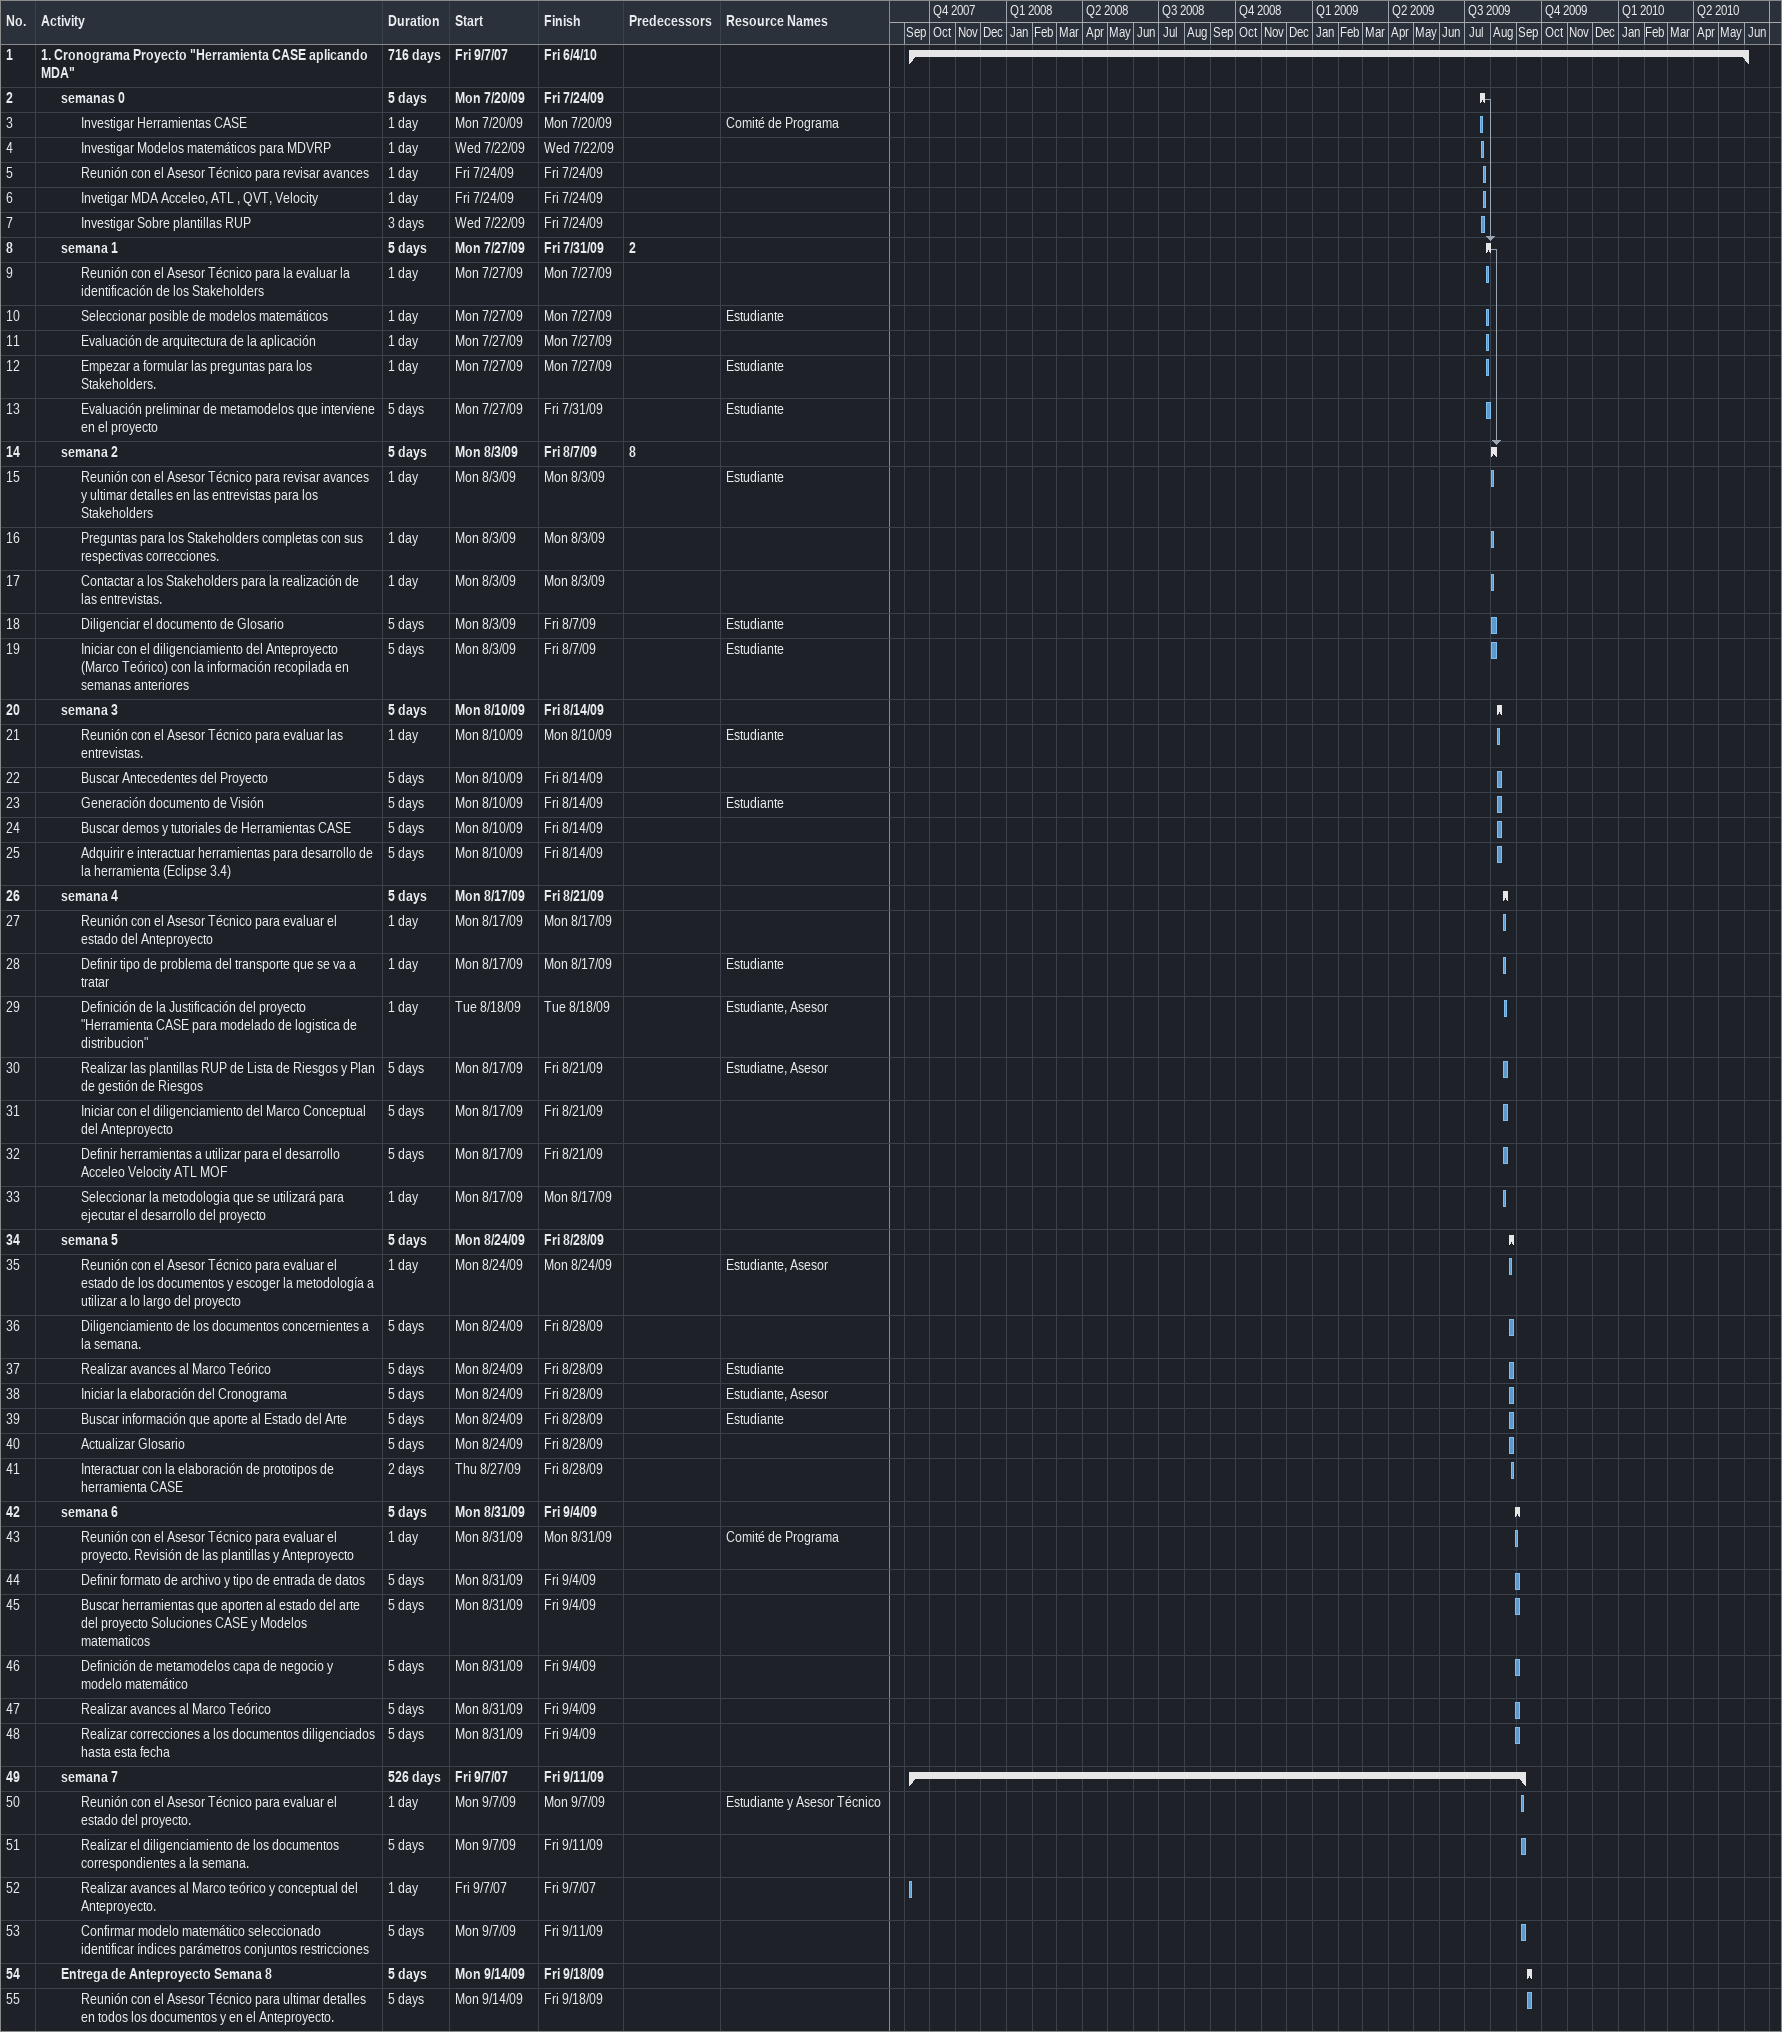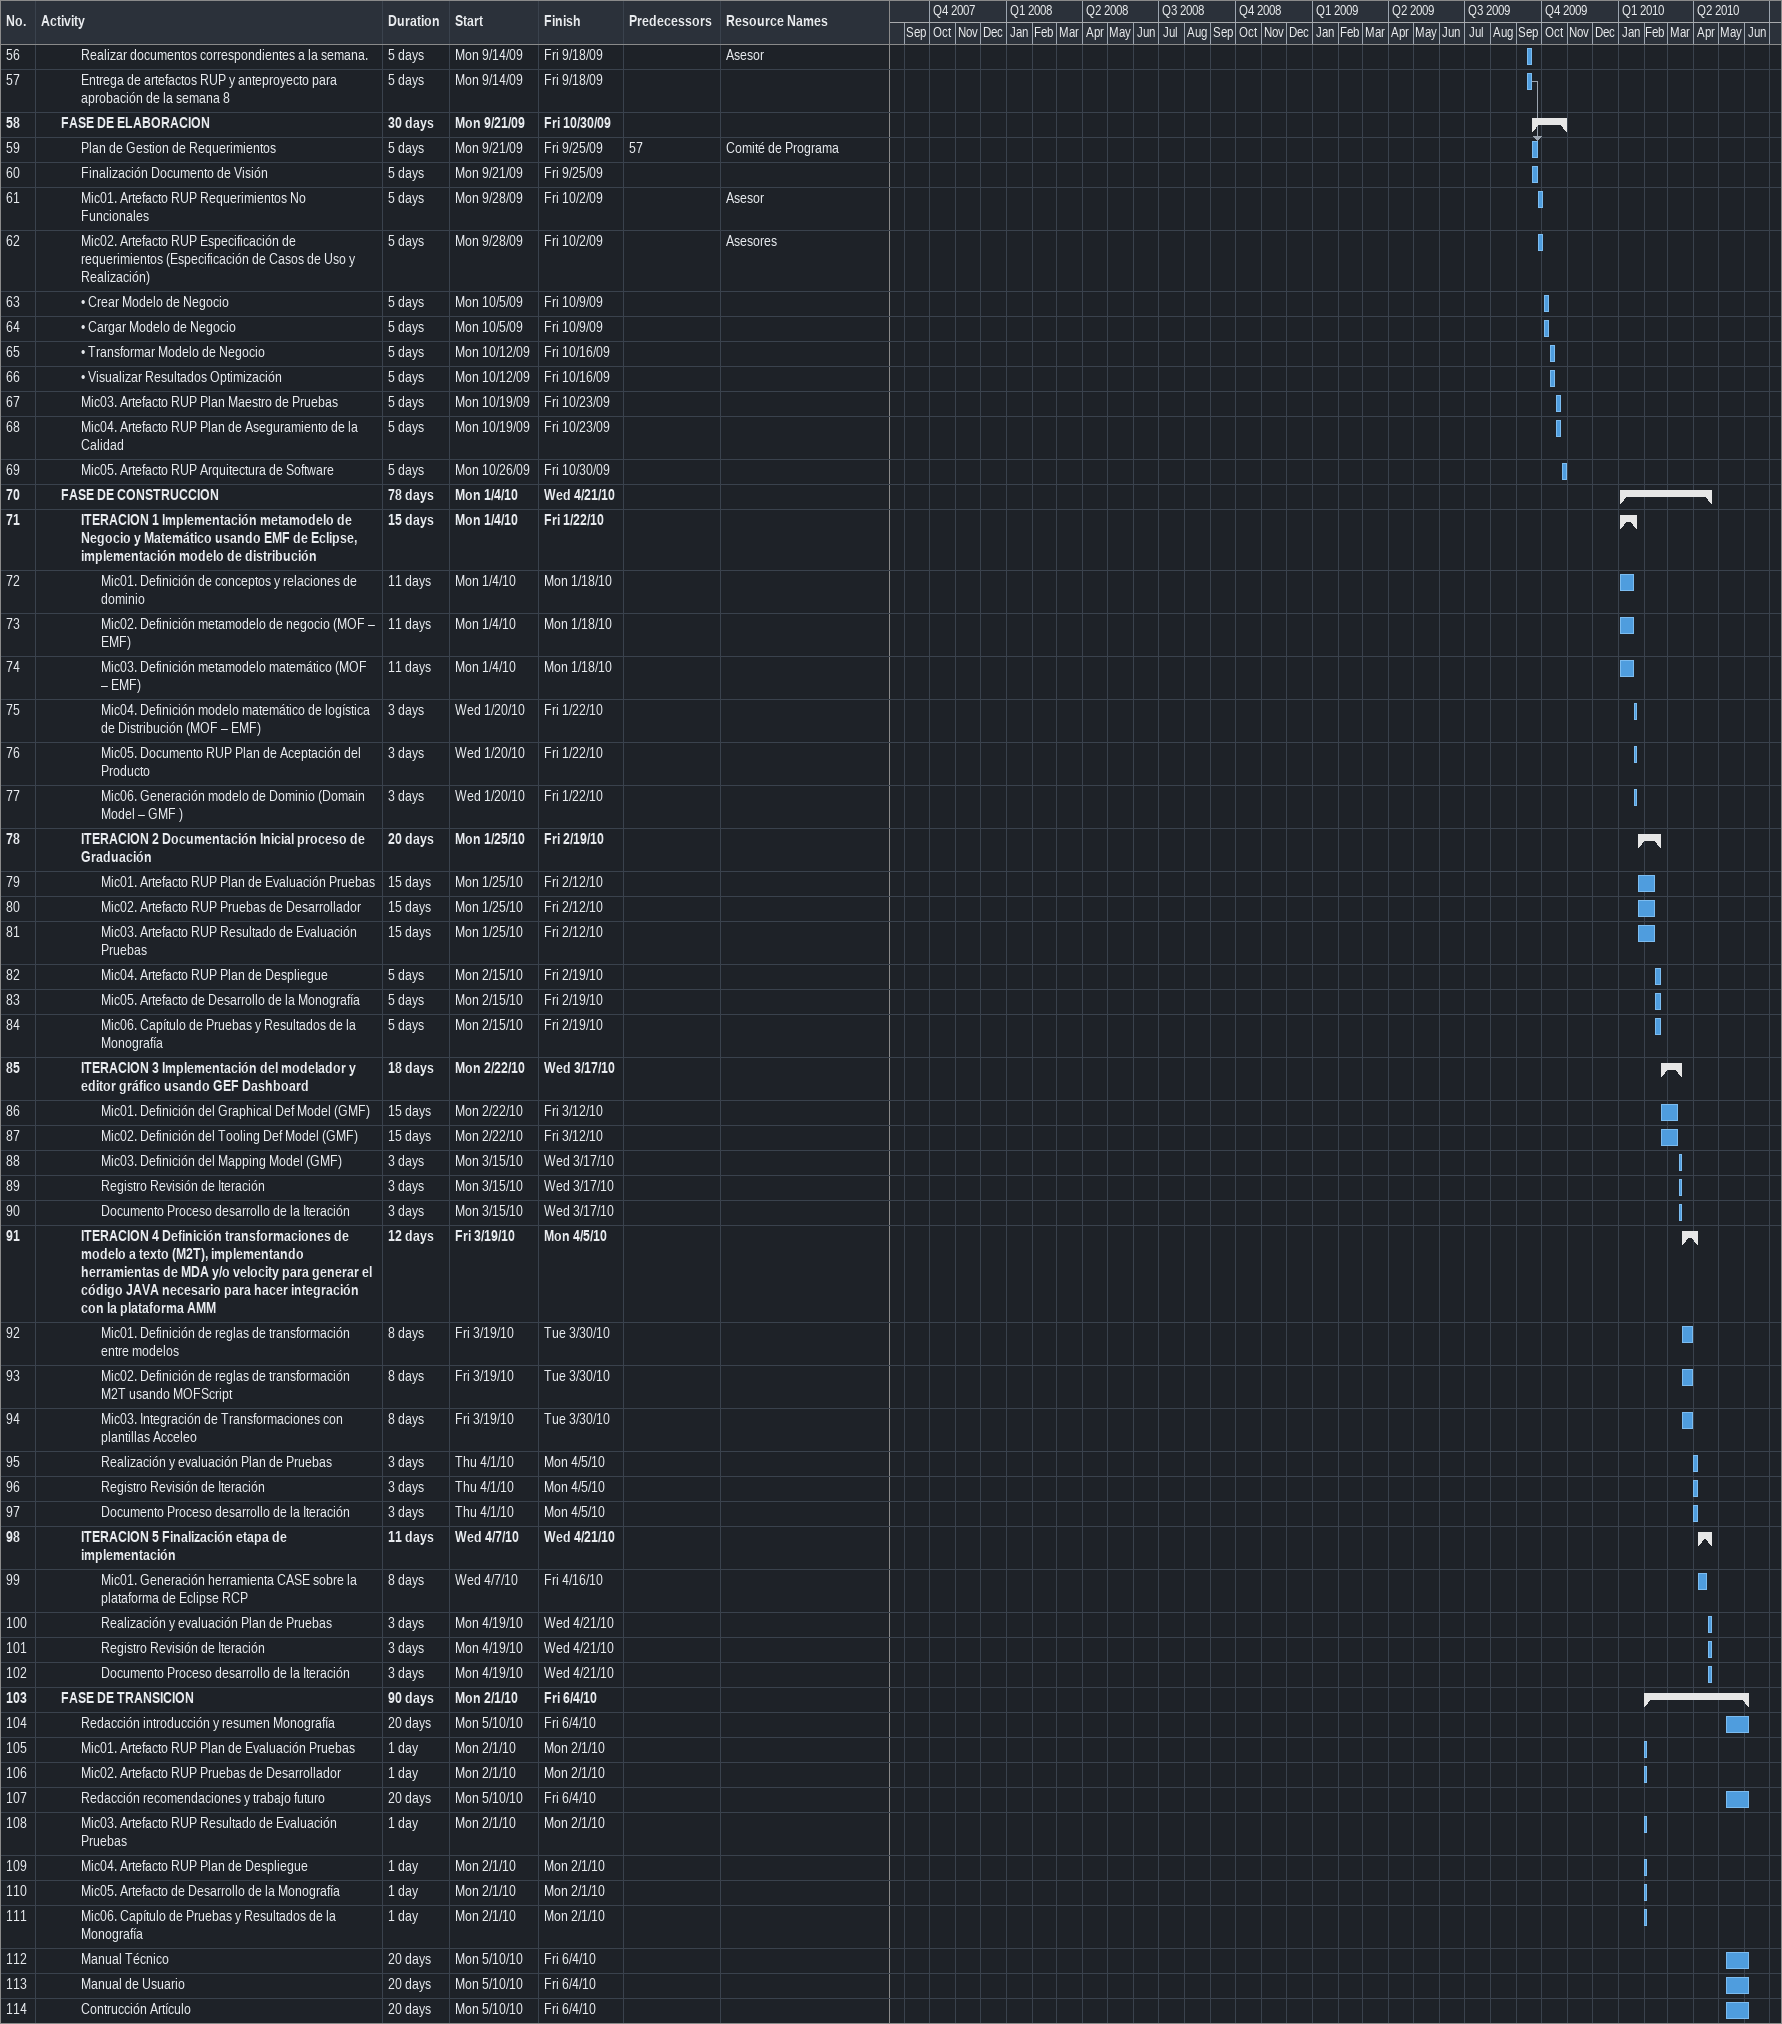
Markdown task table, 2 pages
| ID | Level | Task | Duration | Start | Finish | Predecessors | Resources |
|---|---|---|---|---|---|---|---|
| 1 | 1 | **1. Cronograma Proyecto "Herramienta CASE aplicando MDA"** | 716d | 2007-09-07 | 2010-06-04 |  |  |
| 2 | 2 | **semanas 0** | 5d | 2009-07-20 | 2009-07-24 |  |  |
| 3 | 3 | Investigar Herramientas CASE | 1d | 2009-07-20 | 2009-07-20 |  | Comité de Programa |
| 4 | 3 | Investigar Modelos matemáticos para MDVRP | 1d | 2009-07-22 | 2009-07-22 |  |  |
| 5 | 3 | Reunión con el Asesor Técnico para revisar avances | 1d | 2009-07-24 | 2009-07-24 |  |  |
| 6 | 3 | Invetigar MDA Acceleo, ATL , QVT, Velocity | 1d | 2009-07-24 | 2009-07-24 |  |  |
| 7 | 3 | Investigar Sobre plantillas RUP | 3d | 2009-07-22 | 2009-07-24 |  |  |
| 8 | 2 | **semana 1** | 5d | 2009-07-27 | 2009-07-31 | 2 |  |
| 9 | 3 | Reunión con el Asesor Técnico para la evaluar la identificación de los Stakeholders | 1d | 2009-07-27 | 2009-07-27 |  |  |
| 10 | 3 | Seleccionar posible de modelos matemáticos | 1d | 2009-07-27 | 2009-07-27 |  | Estudiante |
| 11 | 3 | Evaluación de arquitectura de la aplicación | 1d | 2009-07-27 | 2009-07-27 |  |  |
| 12 | 3 | Empezar a formular las preguntas para los Stakeholders. | 1d | 2009-07-27 | 2009-07-27 |  | Estudiante |
| 13 | 3 | Evaluación preliminar de metamodelos que interviene en el proyecto | 5d | 2009-07-27 | 2009-07-31 |  | Estudiante |
| 14 | 2 | **semana 2** | 5d | 2009-08-03 | 2009-08-07 | 8 |  |
| 15 | 3 | Reunión con el Asesor Técnico para revisar avances y ultimar detalles en las entrevistas para los Stakeholders | 1d | 2009-08-03 | 2009-08-03 |  | Estudiante |
| 16 | 3 | Preguntas para los Stakeholders completas con sus respectivas correcciones. | 1d | 2009-08-03 | 2009-08-03 |  |  |
| 17 | 3 | Contactar a los Stakeholders para la realización de las entrevistas. | 1d | 2009-08-03 | 2009-08-03 |  |  |
| 18 | 3 | Diligenciar el documento de Glosario | 5d | 2009-08-03 | 2009-08-07 |  | Estudiante |
| 19 | 3 | Iniciar con el diligenciamiento del Anteproyecto (Marco Teórico) con la información recopilada en semanas anteriores | 5d | 2009-08-03 | 2009-08-07 |  | Estudiante |
| 20 | 2 | **semana 3** | 5d | 2009-08-10 | 2009-08-14 |  |  |
| 21 | 3 | Reunión con el Asesor Técnico para evaluar las entrevistas. | 1d | 2009-08-10 | 2009-08-10 |  | Estudiante |
| 22 | 3 | Buscar Antecedentes del Proyecto | 5d | 2009-08-10 | 2009-08-14 |  |  |
| 23 | 3 | Generación documento de Visión | 5d | 2009-08-10 | 2009-08-14 |  | Estudiante |
| 24 | 3 | Buscar demos y tutoriales de Herramientas CASE | 5d | 2009-08-10 | 2009-08-14 |  |  |
| 25 | 3 | Adquirir e interactuar herramientas para desarrollo de la herramienta (Eclipse 3.4) | 5d | 2009-08-10 | 2009-08-14 |  |  |
| 26 | 2 | **semana 4** | 5d | 2009-08-17 | 2009-08-21 |  |  |
| 27 | 3 | Reunión con el Asesor Técnico para evaluar el estado del Anteproyecto | 1d | 2009-08-17 | 2009-08-17 |  |  |
| 28 | 3 | Definir tipo de problema del transporte que se va a tratar | 1d | 2009-08-17 | 2009-08-17 |  | Estudiante |
| 29 | 3 | Definición de la Justificación del proyecto "Herramienta CASE para modelado de logistica de distribucion" | 1d | 2009-08-18 | 2009-08-18 |  | Estudiante, Asesor |
| 30 | 3 | Realizar las plantillas RUP de Lista de Riesgos y Plan de gestión de Riesgos | 5d | 2009-08-17 | 2009-08-21 |  | Estudiatne, Asesor |
| 31 | 3 | Iniciar con el diligenciamiento del Marco Conceptual del Anteproyecto | 5d | 2009-08-17 | 2009-08-21 |  |  |
| 32 | 3 | Definir herramientas a utilizar para el desarrollo Acceleo Velocity ATL MOF | 5d | 2009-08-17 | 2009-08-21 |  |  |
| 33 | 3 | Seleccionar la metodologia que se utilizará para ejecutar el desarrollo del proyecto | 1d | 2009-08-17 | 2009-08-17 |  |  |
| 34 | 2 | **semana 5** | 5d | 2009-08-24 | 2009-08-28 |  |  |
| 35 | 3 | Reunión con el Asesor Técnico para evaluar el estado de los documentos y escoger la metodología a utilizar a lo largo del proyecto | 1d | 2009-08-24 | 2009-08-24 |  | Estudiante, Asesor |
| 36 | 3 | Diligenciamiento de los documentos concernientes a la semana. | 5d | 2009-08-24 | 2009-08-28 |  |  |
| 37 | 3 | Realizar avances al Marco Teórico | 5d | 2009-08-24 | 2009-08-28 |  | Estudiante |
| 38 | 3 | Iniciar la elaboración del Cronograma | 5d | 2009-08-24 | 2009-08-28 |  | Estudiante, Asesor |
| 39 | 3 | Buscar información que aporte al Estado del Arte | 5d | 2009-08-24 | 2009-08-28 |  | Estudiante |
| 40 | 3 | Actualizar Glosario | 5d | 2009-08-24 | 2009-08-28 |  |  |
| 41 | 3 | Interactuar con la elaboración de prototipos de herramienta CASE | 2d | 2009-08-27 | 2009-08-28 |  |  |
| 42 | 2 | **semana 6** | 5d | 2009-08-31 | 2009-09-04 |  |  |
| 43 | 3 | Reunión con el Asesor Técnico para evaluar el proyecto. Revisión de las plantillas y Anteproyecto | 1d | 2009-08-31 | 2009-08-31 |  | Comité de Programa |
| 44 | 3 | Definir formato de archivo y tipo de entrada de datos | 5d | 2009-08-31 | 2009-09-04 |  |  |
| 45 | 3 | Buscar herramientas que aporten al estado del arte del proyecto Soluciones CASE y Modelos matematicos | 5d | 2009-08-31 | 2009-09-04 |  |  |
| 46 | 3 | Definición de metamodelos capa de negocio y modelo matemático | 5d | 2009-08-31 | 2009-09-04 |  |  |
| 47 | 3 | Realizar avances al Marco Teórico | 5d | 2009-08-31 | 2009-09-04 |  |  |
| 48 | 3 | Realizar correcciones a los documentos diligenciados hasta esta fecha | 5d | 2009-08-31 | 2009-09-04 |  |  |
| 49 | 2 | **semana 7** | 526d | 2007-09-07 | 2009-09-11 |  |  |
| 50 | 3 | Reunión con el Asesor Técnico para evaluar el estado del proyecto. | 1d | 2009-09-07 | 2009-09-07 |  | Estudiante y Asesor Técnico |
| 51 | 3 | Realizar el diligenciamiento de los documentos correspondientes a la semana. | 5d | 2009-09-07 | 2009-09-11 |  |  |
| 52 | 3 | Realizar avances al Marco teórico y conceptual del Anteproyecto. | 1d | 2007-09-07 | 2007-09-07 |  |  |
| 53 | 3 | Confirmar modelo matemático seleccionado identificar índices parámetros conjuntos restricciones | 5d | 2009-09-07 | 2009-09-11 |  |  |
| 54 | 2 | **Entrega de Anteproyecto Semana 8** | 5d | 2009-09-14 | 2009-09-18 |  |  |
| 55 | 3 | Reunión con el Asesor Técnico para ultimar detalles en todos los documentos y en el Anteproyecto. | 5d | 2009-09-14 | 2009-09-18 |  |  |
| 56 | 3 | Realizar documentos correspondientes a la semana. | 5d | 2009-09-14 | 2009-09-18 |  | Asesor |
| 57 | 3 | Entrega de artefactos RUP y anteproyecto para aprobación de la semana 8 | 5d | 2009-09-14 | 2009-09-18 |  |  |
| 58 | 2 | **FASE DE ELABORACION** | 30d | 2009-09-21 | 2009-10-30 |  |  |
| 59 | 3 | Plan de Gestion de Requerimientos | 5d | 2009-09-21 | 2009-09-25 | 57 | Comité de Programa |
| 60 | 3 | Finalización Documento de Visión | 5d | 2009-09-21 | 2009-09-25 |  |  |
| 61 | 3 | Mic01. Artefacto RUP Requerimientos No Funcionales | 5d | 2009-09-28 | 2009-10-02 |  | Asesor |
| 62 | 3 | Mic02. Artefacto RUP Especificación de requerimientos (Especificación de Casos de Uso y Realización) | 5d | 2009-09-28 | 2009-10-02 |  | Asesores |
| 63 | 3 | • Crear Modelo de Negocio | 5d | 2009-10-05 | 2009-10-09 |  |  |
| 64 | 3 | • Cargar Modelo de Negocio | 5d | 2009-10-05 | 2009-10-09 |  |  |
| 65 | 3 | • Transformar Modelo de Negocio | 5d | 2009-10-12 | 2009-10-16 |  |  |
| 66 | 3 | • Visualizar Resultados Optimización | 5d | 2009-10-12 | 2009-10-16 |  |  |
| 67 | 3 | Mic03. Artefacto RUP Plan Maestro de Pruebas | 5d | 2009-10-19 | 2009-10-23 |  |  |
| 68 | 3 | Mic04. Artefacto RUP Plan de Aseguramiento de la Calidad | 5d | 2009-10-19 | 2009-10-23 |  |  |
| 69 | 3 | Mic05. Artefacto RUP Arquitectura de Software | 5d | 2009-10-26 | 2009-10-30 |  |  |
| 70 | 2 | **FASE DE CONSTRUCCION** | 78d | 2010-01-04 | 2010-04-21 |  |  |
| 71 | 3 | **ITERACION 1 Implementación metamodelo de Negocio y Matemático usando EMF de Eclipse, implementación modelo de distribución** | 15d | 2010-01-04 | 2010-01-22 |  |  |
| 72 | 4 | Mic01. Definición de conceptos y relaciones de dominio | 11d | 2010-01-04 | 2010-01-18 |  |  |
| 73 | 4 | Mic02. Definición metamodelo de negocio (MOF – EMF) | 11d | 2010-01-04 | 2010-01-18 |  |  |
| 74 | 4 | Mic03. Definición metamodelo matemático (MOF – EMF) | 11d | 2010-01-04 | 2010-01-18 |  |  |
| 75 | 4 | Mic04. Definición modelo matemático de logística de Distribución (MOF – EMF) | 3d | 2010-01-20 | 2010-01-22 |  |  |
| 76 | 4 | Mic05. Documento RUP Plan de Aceptación del Producto | 3d | 2010-01-20 | 2010-01-22 |  |  |
| 77 | 4 | Mic06. Generación modelo de Dominio (Domain Model – GMF ) | 3d | 2010-01-20 | 2010-01-22 |  |  |
| 78 | 3 | **ITERACION 2 Documentación Inicial proceso de Graduación** | 20d | 2010-01-25 | 2010-02-19 |  |  |
| 79 | 4 | Mic01. Artefacto RUP Plan de Evaluación Pruebas | 15d | 2010-01-25 | 2010-02-12 |  |  |
| 80 | 4 | Mic02. Artefacto RUP Pruebas de Desarrollador | 15d | 2010-01-25 | 2010-02-12 |  |  |
| 81 | 4 | Mic03. Artefacto RUP Resultado de Evaluación Pruebas | 15d | 2010-01-25 | 2010-02-12 |  |  |
| 82 | 4 | Mic04. Artefacto RUP Plan de Despliegue | 5d | 2010-02-15 | 2010-02-19 |  |  |
| 83 | 4 | Mic05. Artefacto de Desarrollo de la Monografía | 5d | 2010-02-15 | 2010-02-19 |  |  |
| 84 | 4 | Mic06. Capítulo de Pruebas y Resultados de la Monografía | 5d | 2010-02-15 | 2010-02-19 |  |  |
| 85 | 3 | **ITERACION 3 Implementación del modelador y editor gráfico usando GEF Dashboard** | 18d | 2010-02-22 | 2010-03-17 |  |  |
| 86 | 4 | Mic01. Definición del Graphical Def Model (GMF) | 15d | 2010-02-22 | 2010-03-12 |  |  |
| 87 | 4 | Mic02. Definición del Tooling Def Model (GMF) | 15d | 2010-02-22 | 2010-03-12 |  |  |
| 88 | 4 | Mic03. Definición del Mapping Model (GMF) | 3d | 2010-03-15 | 2010-03-17 |  |  |
| 89 | 4 | Registro Revisión de Iteración | 3d | 2010-03-15 | 2010-03-17 |  |  |
| 90 | 4 | Documento Proceso desarrollo de la Iteración | 3d | 2010-03-15 | 2010-03-17 |  |  |
| 91 | 3 | **ITERACION 4 Definición transformaciones de modelo a texto (M2T), implementando herramientas de MDA y/o velocity para generar el código JAVA necesario para hacer integración con la plataforma AMM** | 12d | 2010-03-19 | 2010-04-05 |  |  |
| 92 | 4 | Mic01. Definición de reglas de transformación entre modelos | 8d | 2010-03-19 | 2010-03-30 |  |  |
| 93 | 4 | Mic02. Definición de reglas de transformación M2T usando MOFScript | 8d | 2010-03-19 | 2010-03-30 |  |  |
| 94 | 4 | Mic03. Integración de Transformaciones con plantillas Acceleo | 8d | 2010-03-19 | 2010-03-30 |  |  |
| 95 | 4 | Realización y evaluación Plan de Pruebas | 3d | 2010-04-01 | 2010-04-05 |  |  |
| 96 | 4 | Registro Revisión de Iteración | 3d | 2010-04-01 | 2010-04-05 |  |  |
| 97 | 4 | Documento Proceso desarrollo de la Iteración | 3d | 2010-04-01 | 2010-04-05 |  |  |
| 98 | 3 | **ITERACION 5 Finalización etapa de implementación** | 11d | 2010-04-07 | 2010-04-21 |  |  |
| 99 | 4 | Mic01. Generación herramienta CASE sobre la plataforma de Eclipse RCP | 8d | 2010-04-07 | 2010-04-16 |  |  |
| 100 | 4 | Realización y evaluación Plan de Pruebas | 3d | 2010-04-19 | 2010-04-21 |  |  |
| 101 | 4 | Registro Revisión de Iteración | 3d | 2010-04-19 | 2010-04-21 |  |  |
| 102 | 4 | Documento Proceso desarrollo de la Iteración | 3d | 2010-04-19 | 2010-04-21 |  |  |
| 103 | 2 | **FASE DE TRANSICION** | 90d | 2010-02-01 | 2010-06-04 |  |  |
| 104 | 3 | Redacción introducción y resumen Monografía | 20d | 2010-05-10 | 2010-06-04 |  |  |
| 105 | 3 | Mic01. Artefacto RUP Plan de Evaluación Pruebas | 1d | 2010-02-01 | 2010-02-01 |  |  |
| 106 | 3 | Mic02. Artefacto RUP Pruebas de Desarrollador | 1d | 2010-02-01 | 2010-02-01 |  |  |
| 107 | 3 | Redacción recomendaciones y trabajo futuro | 20d | 2010-05-10 | 2010-06-04 |  |  |
| 108 | 3 | Mic03. Artefacto RUP Resultado de Evaluación Pruebas | 1d | 2010-02-01 | 2010-02-01 |  |  |
| 109 | 3 | Mic04. Artefacto RUP Plan de Despliegue | 1d | 2010-02-01 | 2010-02-01 |  |  |
| 110 | 3 | Mic05. Artefacto de Desarrollo de la Monografía | 1d | 2010-02-01 | 2010-02-01 |  |  |
| 111 | 3 | Mic06. Capítulo de Pruebas y Resultados de la Monografía | 1d | 2010-02-01 | 2010-02-01 |  |  |
| 112 | 3 | Manual Técnico | 20d | 2010-05-10 | 2010-06-04 |  |  |
| 113 | 3 | Manual de Usuario | 20d | 2010-05-10 | 2010-06-04 |  |  |
| 114 | 3 | Contrucción Artículo | 20d | 2010-05-10 | 2010-06-04 |  |  |
